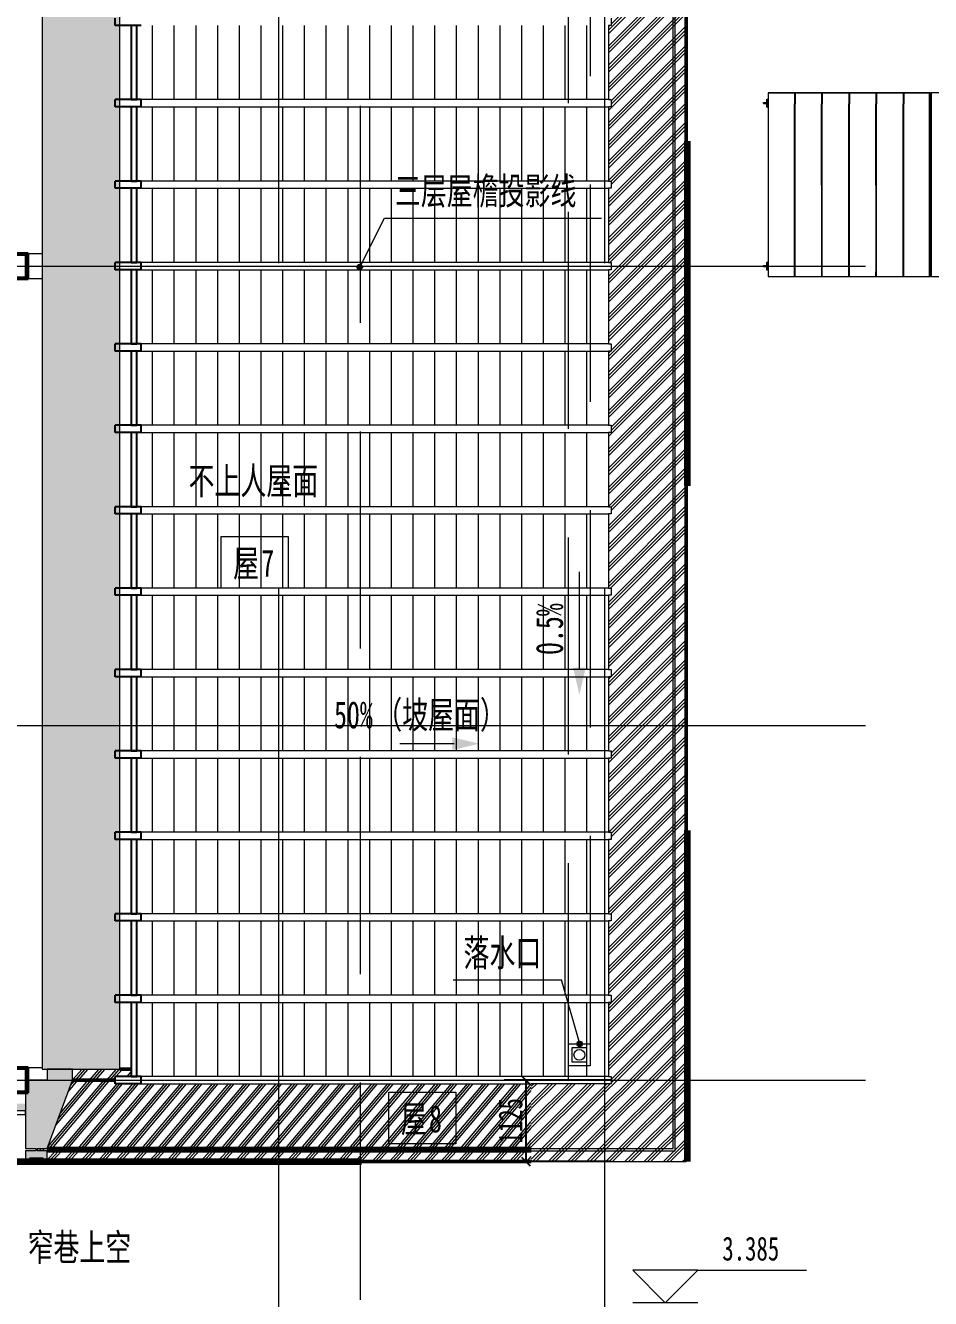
# Model space of a CAD drawing. Header units: millimetres. Extents: x 124696 to 347024, y 412631 to 564609.
# Drawn here: x 195671 to 208172, y 520834 to 538427 of the extents above; entities that cross this region are included whole.
import ezdxf

# ---------------------------------------------------------------- set-up
doc = ezdxf.new("R2010")
doc.units = ezdxf.units.MM
doc.header["$LTSCALE"] = 1500
doc.header["$MEASUREMENT"] = 0
for name, pattern in [('二层平面图$0$Aligning Line', [6.35, 3.175, -3.175]), ('二层平面图$0$IMPORT-216002', [3, 2, -1]), ('二层平面图$0$轴网线_12_3_3_3 mm', [21, 12, -3, 3, -3]), ('二层平面图$0$隐藏线', [7.14375, 4.7625, -2.38125])]:
    doc.linetypes.add(name, pattern=pattern)
doc.layers.add('0-建筑底图', color=7, linetype='Continuous')
for name, color, linetype, lineweight in [('二层平面图$0$0-1', 7, 'Continuous', 5), ('二层平面图$0$A-ANNO-IDEN-LEVL', 3, 'Continuous', 15), ('二层平面图$0$A-COLU', 7, 'Continuous', 9), ('二层平面图$0$A-LINE', 7, 'Continuous', 9), ('二层平面图$0$A-LINE-1', 7, '二层平面图$0$IMPORT-216002', 9), ('二层平面图$0$A-LINE-4', 7, '二层平面图$0$Aligning Line', 100), ('二层平面图$0$A-LINE-5', 7, '二层平面图$0$隐藏线', 9), ('二层平面图$0$A-NORM-MODEL-1', 9, 'Continuous', 9), ('二层平面图$0$A-NORM-MODEL-2', 90, 'Continuous', 25), ('二层平面图$0$A-ROOF', 241, 'Continuous', 9), ('二层平面图$0$A-ROOF-2', 254, 'Continuous', 5), ('二层平面图$0$A-ROOF-3', 50, 'Continuous', 50), ('二层平面图$0$A-ROOF-GRID-1', 9, 'Continuous', 9), ('二层平面图$0$A-WALL-CURT-PANEL-2', 7, 'Continuous', 9), ('二层平面图$0$A-WALL-CURT-PANEL-3', 140, 'Continuous', 9), ('二层平面图$0$A-WALL-CURT-PANEL-4', 140, 'Continuous', 9), ('二层平面图$0$ANNO-DIMS', 3, 'Continuous', 15), ('二层平面图$0$ANNO-DOTE-1', 10, '二层平面图$0$轴网线_12_3_3_3 mm', 15), ('二层平面图$0$ANNO-TEXT', 7, 'Continuous', 15), ('二层平面图$0$ANNO-TEXT-1', 1, 'Continuous', 15), ('二层平面图$0$ANNO-TEXT-2', 210, 'Continuous', 15), ('二层平面图$0$DETAIL-1', 8, 'Continuous', 9), ('二层平面图$0$S-BEAM', 4, 'Continuous', 9), ('二层平面图$0$S-BEAM-1', 7, 'Continuous', 9), ('二层平面图$0$S-BEAM-2', 130, 'Continuous', 35), ('二层平面图$0$WALL-HATCH', 252, 'Continuous', 9)]:
    doc.layers.add(name, color=color, linetype=linetype, lineweight=lineweight)
doc.styles.add('二层平面图$0$黑体', font='simhei.ttf', dxfattribs={"width": 0.7, "height": 375})
doc.styles.add('二层平面图$0$黑体_5', font='simhei.ttf', dxfattribs={"width": 0.7, "height": 330})
doc.styles.add('二层平面图$0$黑体_B', font='', dxfattribs={"width": 0.7, "height": 375})
doc.styles.get('二层平面图$0$黑体_B').set_extended_font_data('SimHei', bold=True)
doc.dimstyles.new('二层平面图$0$直线_2_2mm_黑体_引线_文字在上_3', dxfattribs={"dimscale": 304.8, "dimtxt": 412.811453, "dimasz": 0.393701, "dimexe": 0.984252, "dimexo": 0.0625, "dimgap": 0.147638, "dimtad": 1, "dimdec": 0, "dimzin": 0, "dimdsep": 46, "dimtxsty": '二层平面图$0$黑体_5', "dimblk1": '二层平面图$0$_Oblique', "dimblk2": '二层平面图$0$_Oblique', "dimsah": 1, "dimcen": 0.09, "dimazin": 0, "dimtfac": 1, "dimtdec": 4, "dimtix": 1, "dimtmove": 0, "dimatfit": 3, "dimfxl": 3.937008, "dimfxlon": 1, "dimtvp": 1, "dimtolj": 1, "dimtzin": 0, "dimarcsym": 2})

# ---------------------------------------------------------------- blocks, each defined once
blk = doc.blocks.new('二层平面图$0$屋顶檐口1 - 屋顶檐口1-2761451-104-2F')
at = {"layer": '二层平面图$0$A-ROOF'}
blk.add_hatch(color=256, dxfattribs=at).paths.add_polyline_path([(50560, 66375), (50560, 66425), (50740, 66425), (50740, 66375), (50800, 66375), (50800, 66525), (50660, 66525), (50660, 66555), (50800, 66555), (51150, 67500), (51150, 67650), (50800, 67650), (50800, 67500), (50500, 67500), (50500, 66555), (50640, 66555), (50640, 66525), (50500, 66525), (50500, 66375)])
at = {"layer": '二层平面图$0$A-ROOF-GRID-1'}
h = blk.add_hatch(dxfattribs=at)
h.set_pattern_fill('FP_10', color=256, style=0, pattern_type=2)
h.set_pattern_definition([(48.188, (10745.83, 0), (-118.59096, 132.5834), []), (48.188, (10787.76, 0), (0.00094, 265.16533), []), (48.188, (10703.9, 0), (0.00094, 265.16533), [])])
h.paths.add_polyline_path([(51381, 67500), (51738, 67500), (51738, 67550), (51960, 67550), (51960, 67650), (51150, 67650), (51150, 67500)])
h = blk.add_hatch(dxfattribs=at)
h.set_pattern_fill('FP_11', color=256, style=0, pattern_type=2)
h.set_pattern_definition([(49.843, (5593.1, -2072.03), (-118.98653, 119.71597), []), (49.843, (5635.17, -2068.27), (-0.00022, 260.73178), []), (49.843, (5551.04, -2075.8), (-0.00022, 260.73178), [])])
h.paths.add_polyline_path([(57485, 66555), (57485, 67450), (51738, 67450), (51738, 67500), (51150, 67500), (50800, 66555), (55523, 66555)])
h = blk.add_hatch(dxfattribs=at)
h.set_pattern_fill('FP_12', color=256, style=0, pattern_type=2)
h.set_pattern_definition([(48.188, (10647.84, 0), (-118.59096, 132.5834), []), (48.188, (10689.77, 0), (0.00094, 265.16533), []), (48.188, (10605.91, 0), (0.00094, 265.16533), [])])
h.paths.add_polyline_path([(57485, 66525), (57485, 66555), (50660, 66555), (50660, 66525), (55523, 66525)])
h = blk.add_hatch(dxfattribs=at)
h.set_pattern_fill('FP_13', color=256, style=0, pattern_type=2)
h.set_pattern_definition([(48.188, (10675.84, 0), (-118.59096, 132.5834), []), (48.188, (10717.77, 0), (0.00094, 265.16533), []), (48.188, (10633.91, 0), (0.00094, 265.16533), [])])
h.paths.add_polyline_path([(55523, 66375), (57485, 66375), (57485, 66525), (50800, 66525), (50800, 66375), (52762, 66375)])
h = blk.add_hatch(dxfattribs=at)
h.set_pattern_fill('FP_14', color=256, style=0, pattern_type=2)
h.set_pattern_definition([(48.188, (10627.84, 0), (-118.59096, 132.5834), []), (48.188, (10669.77, 0), (0.00094, 265.16533), []), (48.188, (10585.92, 0), (0.00094, 265.16533), [])])
h.paths.add_polyline_path([(50640, 66375), (50740, 66375), (50740, 66425), (50560, 66425), (50560, 66375)])
at = {"layer": '二层平面图$0$A-ROOF-2'}
for p, q in [((51150, 67650), (50800, 67650)), ((50800, 67650), (50800, 67500)), ((51150, 67500), (51150, 67650)), ((50800, 67500), (50500, 67500)), ((50500, 67500), (50500, 66555)), ((50800, 66555), (51150, 67500)), ((50500, 66555), (50640, 66555)), ((50640, 66525), (50500, 66525)), ((50500, 66525), (50500, 66375)), ((50640, 66555), (50640, 66525)), ((50660, 66525), (50660, 66555)), ((50660, 66555), (50800, 66555)), ((50800, 66525), (50660, 66525)), ((50800, 66375), (50800, 66525)), ((50500, 66375), (50560, 66375)), ((50560, 66375), (50560, 66425)), ((50560, 66425), (50740, 66425)), ((50740, 66425), (50740, 66375)), ((50740, 66375), (50800, 66375))]:
    blk.add_line(p, q, dxfattribs=at)
at = {"layer": '二层平面图$0$A-ROOF-3'}
for p, q in [((51150, 67500), (51738, 67500)), ((50800, 66555), (57485, 66555)), ((50800, 66525), (57485, 66525)), ((50560, 66375), (50740, 66375)), ((50800, 66375), (57485, 66375))]:
    blk.add_line(p, q, dxfattribs=at)
blk = doc.blocks.new('二层平面图$0$SHS-Roof-center_rvt-1-104-2F')
at = {"layer": '二层平面图$0$A-ROOF'}
blk.add_hatch(color=256, dxfattribs=at).paths.add_polyline_path([(51381, 67650), (51803, 67650), (51803, 88725), (50729, 88725), (50729, 67650)])
at = {"layer": '二层平面图$0$A-NORM-MODEL-1'}
for p, q in [((52250, 82075), (52250, 81050)), ((52550, 82075), (52550, 81050)), ((52850, 82075), (52850, 81050)), ((53150, 82075), (53150, 81050)), ((53450, 82075), (53450, 81050)), ((53750, 82075), (53750, 81050)), ((54050, 82075), (54050, 81050)), ((54350, 82075), (54350, 81050)), ((54650, 82075), (54650, 81050)), ((54950, 82075), (54950, 81050)), ((55250, 82075), (55250, 81050)), ((55550, 82075), (55550, 81050)), ((55850, 82075), (55850, 81050)), ((56150, 82075), (56150, 81050)), ((56450, 82075), (56450, 81050)), ((56750, 82075), (56750, 81050)), ((57050, 82075), (57050, 81050)), ((57350, 82075), (57350, 81050)), ((57650, 82075), (57650, 81050)), ((57950, 82075), (57950, 81050)), ((58250, 82075), (58250, 81050)), ((58550, 81050), (52098, 81050)), ((52098, 80950), (58550, 80950)), ((52250, 80950), (52250, 79925)), ((52550, 80950), (52550, 79925)), ((52850, 80950), (52850, 79925)), ((53150, 80950), (53150, 79925)), ((53450, 80950), (53450, 79925)), ((53750, 80950), (53750, 79925)), ((54050, 80950), (54050, 79925)), ((54350, 80950), (54350, 79925)), ((54650, 80950), (54650, 79925)), ((54950, 80950), (54950, 79925)), ((55250, 80950), (55250, 79925)), ((55550, 80950), (55550, 79925)), ((55850, 80950), (55850, 79925)), ((56150, 80950), (56150, 79925)), ((56450, 80950), (56450, 79925)), ((56750, 80950), (56750, 79925)), ((57050, 80950), (57050, 79925)), ((57350, 80950), (57350, 79925)), ((57650, 80950), (57650, 79925)), ((57950, 80950), (57950, 79925)), ((58250, 80950), (58250, 79925)), ((58550, 79925), (52098, 79925)), ((52098, 79825), (58550, 79825)), ((52250, 79825), (52250, 78800)), ((52550, 79825), (52550, 78800)), ((52850, 79825), (52850, 78800)), ((53150, 79825), (53150, 78800)), ((53450, 79825), (53450, 78800)), ((53750, 79825), (53750, 78800)), ((54050, 79825), (54050, 78800)), ((54350, 79825), (54350, 78800)), ((54650, 79825), (54650, 78800)), ((54950, 79825), (54950, 78800)), ((55250, 79825), (55250, 78800)), ((55550, 79825), (55550, 78800)), ((55850, 79825), (55850, 78800)), ((56150, 79825), (56150, 78800)), ((56450, 79825), (56450, 78800)), ((56750, 79825), (56750, 78800)), ((57050, 79825), (57050, 78800)), ((57350, 79825), (57350, 78800)), ((57650, 79825), (57650, 78800)), ((57950, 79825), (57950, 78800)), ((58250, 79825), (58250, 78800)), ((58550, 78800), (52098, 78800)), ((52098, 78700), (58550, 78700)), ((52250, 78700), (52250, 77675)), ((52550, 78700), (52550, 77675)), ((52850, 78700), (52850, 77675)), ((53150, 78700), (53150, 77675)), ((53450, 78700), (53450, 77675)), ((53750, 78700), (53750, 77675)), ((54050, 78700), (54050, 77675)), ((54350, 78700), (54350, 77675)), ((54650, 78700), (54650, 77675)), ((54950, 78700), (54950, 77675)), ((55250, 78700), (55250, 77675)), ((55550, 78700), (55550, 77675)), ((55850, 78700), (55850, 77675)), ((56150, 78700), (56150, 77675)), ((56450, 78700), (56450, 77675)), ((56750, 78700), (56750, 77675)), ((57050, 78700), (57050, 77675)), ((57350, 78700), (57350, 77675)), ((57650, 78700), (57650, 77675)), ((57950, 78700), (57950, 77675)), ((58250, 78700), (58250, 77675)), ((58550, 77675), (52098, 77675)), ((52098, 77575), (58550, 77575)), ((52250, 77575), (52250, 76550)), ((52550, 77575), (52550, 76550)), ((52850, 77575), (52850, 76550)), ((53150, 77575), (53150, 76550)), ((53450, 77575), (53450, 76550)), ((53750, 77575), (53750, 76550)), ((54050, 77575), (54050, 76550)), ((54350, 77575), (54350, 76550)), ((54650, 77575), (54650, 76550)), ((54950, 77575), (54950, 76550)), ((55250, 77575), (55250, 76550)), ((55550, 77575), (55550, 76550)), ((55850, 77575), (55850, 76550)), ((56150, 77575), (56150, 76550)), ((56450, 77575), (56450, 76550)), ((56750, 77575), (56750, 76550)), ((57050, 77575), (57050, 76550)), ((57350, 77575), (57350, 76550)), ((57650, 77575), (57650, 76550)), ((57950, 77575), (57950, 76550)), ((58250, 77575), (58250, 76550)), ((58550, 76550), (52098, 76550)), ((52098, 76450), (58550, 76450)), ((52250, 76450), (52250, 75425)), ((52550, 76450), (52550, 75425)), ((52850, 76450), (52850, 75425)), ((53150, 76450), (53150, 75425)), ((53450, 76450), (53450, 75425)), ((53750, 76450), (53750, 75425)), ((54050, 76450), (54050, 75425)), ((54350, 76450), (54350, 75425)), ((54650, 76450), (54650, 75425)), ((54950, 76450), (54950, 75425)), ((55250, 76450), (55250, 75425)), ((55550, 76450), (55550, 75425)), ((55850, 76450), (55850, 75425)), ((56150, 76450), (56150, 75425)), ((56450, 76450), (56450, 75425)), ((56750, 76450), (56750, 75425)), ((57050, 76450), (57050, 75425)), ((57350, 76450), (57350, 75425)), ((57650, 76450), (57650, 75425)), ((57950, 76450), (57950, 75425)), ((58250, 76450), (58250, 75425)), ((58550, 75425), (52098, 75425)), ((52098, 75325), (58550, 75325)), ((52250, 75325), (52250, 74300)), ((52550, 75325), (52550, 74300)), ((52850, 75325), (52850, 74300)), ((53150, 75325), (53150, 74300)), ((53450, 75325), (53450, 74300)), ((53750, 75325), (53750, 74300)), ((54050, 75325), (54050, 74300)), ((54350, 75325), (54350, 74300)), ((54650, 75325), (54650, 74300)), ((54950, 75325), (54950, 74300)), ((55250, 75325), (55250, 74300)), ((55550, 75325), (55550, 74300)), ((55850, 75325), (55850, 74300)), ((56150, 75325), (56150, 74300)), ((56450, 75325), (56450, 74300)), ((56750, 75325), (56750, 74300)), ((57050, 75325), (57050, 74300)), ((57350, 75325), (57350, 74300)), ((57650, 75325), (57650, 74300)), ((57950, 75325), (57950, 74300)), ((58250, 75325), (58250, 74300)), ((58550, 74300), (52098, 74300)), ((52098, 74200), (58550, 74200)), ((52250, 74200), (52250, 73175)), ((52550, 74200), (52550, 73175)), ((52850, 74200), (52850, 73175)), ((53150, 74200), (53150, 73175)), ((53450, 74200), (53450, 73175)), ((53750, 74200), (53750, 73175)), ((54050, 74200), (54050, 73175)), ((54350, 74200), (54350, 73175)), ((54650, 74200), (54650, 73175)), ((54950, 74200), (54950, 73175)), ((55250, 74200), (55250, 73175)), ((55550, 74200), (55550, 73175)), ((55850, 74200), (55850, 73175)), ((56150, 74200), (56150, 73175)), ((56450, 74200), (56450, 73175)), ((56750, 74200), (56750, 73175)), ((57050, 74200), (57050, 73175)), ((57350, 74200), (57350, 73175)), ((57650, 74200), (57650, 73175)), ((57950, 74200), (57950, 73175)), ((58250, 74200), (58250, 73175)), ((58550, 73175), (52098, 73175)), ((52098, 73075), (58550, 73075)), ((52250, 73075), (52250, 72050)), ((52550, 73075), (52550, 72050)), ((52850, 73075), (52850, 72050)), ((53150, 73075), (53150, 72050)), ((53450, 73075), (53450, 72050)), ((53750, 73075), (53750, 72050)), ((54050, 73075), (54050, 72050)), ((54350, 73075), (54350, 72050)), ((54650, 73075), (54650, 72050)), ((54950, 73075), (54950, 72050)), ((55250, 73075), (55250, 72050)), ((55550, 73075), (55550, 72050)), ((55850, 73075), (55850, 72050)), ((56150, 73075), (56150, 72050)), ((56450, 73075), (56450, 72050)), ((56750, 73075), (56750, 72050)), ((57050, 73075), (57050, 72050)), ((57350, 73075), (57350, 72050)), ((57650, 73075), (57650, 72050)), ((57950, 73075), (57950, 72050)), ((58250, 73075), (58250, 72050)), ((58550, 72050), (52098, 72050)), ((52098, 71950), (58550, 71950)), ((52250, 71950), (52250, 70925)), ((52550, 71950), (52550, 70925)), ((52850, 71950), (52850, 70925)), ((53150, 71950), (53150, 70925)), ((53450, 71950), (53450, 70925)), ((53750, 71950), (53750, 70925)), ((54050, 71950), (54050, 70925)), ((54350, 71950), (54350, 70925)), ((54650, 71950), (54650, 70925)), ((54950, 71950), (54950, 70925)), ((55250, 71950), (55250, 70925)), ((55550, 71950), (55550, 70925)), ((55850, 71950), (55850, 70925)), ((56150, 71950), (56150, 70925)), ((56450, 71950), (56450, 70925)), ((56750, 71950), (56750, 70925)), ((57050, 71950), (57050, 70925)), ((57350, 71950), (57350, 70925)), ((57650, 71950), (57650, 70925)), ((57950, 71950), (57950, 70925)), ((58250, 71950), (58250, 70925)), ((58550, 70925), (52098, 70925)), ((52098, 70825), (58550, 70825)), ((52250, 70825), (52250, 69800)), ((52550, 70825), (52550, 69800)), ((52850, 70825), (52850, 69800)), ((53150, 70825), (53150, 69800)), ((53450, 70825), (53450, 69800)), ((53750, 70825), (53750, 69800)), ((54050, 70825), (54050, 69800)), ((54350, 70825), (54350, 69800)), ((54650, 70825), (54650, 69800)), ((54950, 70825), (54950, 69800)), ((55250, 70825), (55250, 69800)), ((55550, 70825), (55550, 69800)), ((55850, 70825), (55850, 69800)), ((56150, 70825), (56150, 69800)), ((56450, 70825), (56450, 69800)), ((56750, 70825), (56750, 69800)), ((57050, 70825), (57050, 69800)), ((57350, 70825), (57350, 69800)), ((57650, 70825), (57650, 69800)), ((57950, 70825), (57950, 69800)), ((58250, 70825), (58250, 69800)), ((58550, 69800), (52098, 69800)), ((52098, 69700), (58550, 69700)), ((52250, 69700), (52250, 68675)), ((52550, 69700), (52550, 68675)), ((52850, 69700), (52850, 68675)), ((53150, 69700), (53150, 68675)), ((53450, 69700), (53450, 68675)), ((53750, 69700), (53750, 68675)), ((54050, 69700), (54050, 68675)), ((54350, 69700), (54350, 68675)), ((54650, 69700), (54650, 68675)), ((54950, 69700), (54950, 68675)), ((55250, 69700), (55250, 68675)), ((55550, 69700), (55550, 68675)), ((55850, 69700), (55850, 68675)), ((56150, 69700), (56150, 68675)), ((56450, 69700), (56450, 68675)), ((56750, 69700), (56750, 68675)), ((57050, 69700), (57050, 68675)), ((57350, 69700), (57350, 68675)), ((57650, 69700), (57650, 68675)), ((57950, 69700), (57950, 68675)), ((58250, 69700), (58250, 68675)), ((58550, 68675), (52098, 68675)), ((52098, 68575), (58550, 68575)), ((52250, 68575), (52250, 67550)), ((52550, 68575), (52550, 67550)), ((52850, 68575), (52850, 67550)), ((53150, 68575), (53150, 67550)), ((53450, 68575), (53450, 67550)), ((53750, 68575), (53750, 67550)), ((54050, 68575), (54050, 67550)), ((54350, 68575), (54350, 67550)), ((54650, 68575), (54650, 67550)), ((54950, 68575), (54950, 67550)), ((55250, 68575), (55250, 67550)), ((55550, 68575), (55550, 67550)), ((55850, 68575), (55850, 67550)), ((56150, 68575), (56150, 67550)), ((56450, 68575), (56450, 67550)), ((56750, 68575), (56750, 67550)), ((57050, 68575), (57050, 67550)), ((57350, 68575), (57350, 67550)), ((57650, 68575), (57650, 67550)), ((57950, 68575), (57950, 67550)), ((58250, 68575), (58250, 67550)), ((58550, 67550), (52098, 67550)), ((52098, 67450), (57485, 67450))]:
    blk.add_line(p, q, dxfattribs=at)
at = {"layer": '二层平面图$0$A-NORM-MODEL-2'}
for p, q in [((51738, 82075), (51738, 82175)), ((52098, 82075), (51738, 82075)), ((51960, 82075), (51960, 81050)), ((52035, 82075), (51960, 82075)), ((52035, 81050), (52035, 82075)), ((52098, 81050), (51738, 81050)), ((51738, 80950), (51738, 81050)), ((52098, 80950), (51738, 80950)), ((51960, 81050), (52035, 81050)), ((51960, 80950), (51960, 79925)), ((52035, 80950), (51960, 80950)), ((52035, 79925), (52035, 80950)), ((52098, 80950), (52098, 81050)), ((52098, 79925), (51738, 79925)), ((51738, 79825), (51738, 79925)), ((51960, 79925), (52035, 79925)), ((52098, 79825), (52098, 79925)), ((52098, 79825), (51738, 79825)), ((51960, 79825), (51960, 78800)), ((52035, 79825), (51960, 79825)), ((52035, 78800), (52035, 79825)), ((52098, 78800), (51738, 78800)), ((51738, 78700), (51738, 78800)), ((52098, 78700), (51738, 78700)), ((51960, 78800), (52035, 78800)), ((51960, 78700), (51960, 77675)), ((52035, 78700), (51960, 78700)), ((52035, 77675), (52035, 78700)), ((52098, 78700), (52098, 78800)), ((52098, 77675), (51738, 77675)), ((51738, 77575), (51738, 77675)), ((51960, 77675), (52035, 77675)), ((52098, 77575), (52098, 77675)), ((52098, 77575), (51738, 77575)), ((51960, 77575), (51960, 76550)), ((52035, 77575), (51960, 77575)), ((52035, 76550), (52035, 77575)), ((52098, 76550), (51738, 76550)), ((51738, 76450), (51738, 76550)), ((51960, 76550), (52035, 76550)), ((52098, 76450), (52098, 76550)), ((52098, 76450), (51738, 76450)), ((51960, 76450), (51960, 75425)), ((52035, 76450), (51960, 76450)), ((52035, 75425), (52035, 76450)), ((52098, 75425), (51738, 75425)), ((51738, 75325), (51738, 75425)), ((52098, 75325), (51738, 75325)), ((51960, 75425), (52035, 75425)), ((51960, 75325), (51960, 74300)), ((52035, 75325), (51960, 75325)), ((52035, 74300), (52035, 75325)), ((52098, 75325), (52098, 75425)), ((52098, 74300), (51738, 74300)), ((51738, 74200), (51738, 74300)), ((51960, 74300), (52035, 74300)), ((52098, 74200), (52098, 74300)), ((52098, 74200), (51738, 74200)), ((51960, 74200), (51960, 73175)), ((52035, 74200), (51960, 74200)), ((52035, 73175), (52035, 74200)), ((52098, 73175), (51738, 73175)), ((51738, 73075), (51738, 73175)), ((52098, 73075), (51738, 73075)), ((51960, 73175), (52035, 73175)), ((51960, 73075), (51960, 72050)), ((52035, 73075), (51960, 73075)), ((52035, 72050), (52035, 73075)), ((52098, 73075), (52098, 73175)), ((52098, 72050), (51738, 72050)), ((51738, 71950), (51738, 72050)), ((51960, 72050), (52035, 72050)), ((52098, 71950), (52098, 72050)), ((52098, 71950), (51738, 71950)), ((51960, 71950), (51960, 70925)), ((52035, 71950), (51960, 71950)), ((52035, 70925), (52035, 71950)), ((52098, 70925), (51738, 70925)), ((51738, 70825), (51738, 70925)), ((51960, 70925), (52035, 70925)), ((52098, 70825), (52098, 70925)), ((52098, 70825), (51738, 70825)), ((51960, 70825), (51960, 69800)), ((52035, 70825), (51960, 70825)), ((52035, 69800), (52035, 70825)), ((52098, 69800), (51738, 69800)), ((51738, 69700), (51738, 69800)), ((52098, 69700), (51738, 69700)), ((51960, 69800), (52035, 69800)), ((51960, 69700), (51960, 68675)), ((52035, 69700), (51960, 69700)), ((52035, 68675), (52035, 69700)), ((52098, 69700), (52098, 69800)), ((52098, 68675), (51738, 68675)), ((51738, 68575), (51738, 68675)), ((51960, 68675), (52035, 68675)), ((52098, 68575), (52098, 68675)), ((52098, 68575), (51738, 68575)), ((51960, 68575), (51960, 67550)), ((52035, 68575), (51960, 68575)), ((52035, 67550), (52035, 68575)), ((52098, 67550), (51738, 67550)), ((51738, 67450), (51738, 67550)), ((52098, 67450), (51738, 67450)), ((51960, 67550), (52035, 67550)), ((52098, 67450), (52098, 67550))]:
    blk.add_line(p, q, dxfattribs=at)
at = {"layer": '二层平面图$0$A-ROOF-2'}
for p, q in [((50729, 88725), (50729, 67650)), ((51803, 67650), (51803, 88725)), ((50729, 67650), (51803, 67650))]:
    blk.add_line(p, q, dxfattribs=at)
at = {"layer": '二层平面图$0$A-ROOF-3'}
for p, q in [((59625, 67500), (59625, 88875)), ((59625, 88875), (59625, 67500)), ((51960, 67650), (51803, 67650)), ((59625, 67500), (59625, 67219)), ((59625, 67500), (59625, 67219)), ((59625, 67219), (59625, 66938)), ((59625, 67219), (59625, 66938)), ((59625, 66938), (59625, 66656)), ((59625, 66656), (59625, 66938)), ((59625, 66375), (59625, 66656)), ((59625, 66375), (59625, 66656)), ((59625, 66375), (59623, 66378)), ((59625, 66375), (59623, 66378))]:
    blk.add_line(p, q, dxfattribs=at)
at = {"layer": '二层平面图$0$A-ROOF'}
blk.add_blockref('二层平面图$0$屋顶檐口1 - 屋顶檐口1-2761451-104-2F', (0, 0), dxfattribs=at)
blk = doc.blocks.new('二层平面图$0$S-梁-钢-箱形1 - _-300x350x14x14-V54-104-2F')
at = {"layer": '二层平面图$0$S-BEAM-1'}
h = blk.add_hatch(color=256, dxfattribs=at)
h.paths.add_polyline_path([(49865, 67325), (50535, 67325), (50535, 67675), (49865, 67675), (49865, 67489)])
h.paths.add_polyline_path([(50504, 67339), (49896, 67339), (49896, 67661), (50504, 67661)])
blk.add_line((50535, 67675), (50729, 67675), dxfattribs=at)
at = {"layer": '二层平面图$0$S-BEAM-2'}
for p, q in [((50535, 67675), (49865, 67675)), ((49865, 67675), (49865, 67325)), ((49896, 67339), (49896, 67661)), ((49896, 67661), (50504, 67661)), ((50504, 67661), (50504, 67339)), ((50535, 67325), (50535, 67675)), ((49865, 67325), (50535, 67325)), ((50504, 67339), (49896, 67339))]:
    blk.add_line(p, q, dxfattribs=at)
blk = doc.blocks.new('二层平面图$0$S-梁-钢-箱形1 - _-300x350x14x14-V63-104-2F')
at = {"layer": '二层平面图$0$S-BEAM-1'}
h = blk.add_hatch(color=256, dxfattribs=at)
h.paths.add_polyline_path([(49865, 78575), (50535, 78575), (50535, 78925), (49865, 78925)])
h.paths.add_polyline_path([(50504, 78589), (49896, 78589), (49896, 78911), (50504, 78911)])
for p, q in [((50535, 78925), (50729, 78925)), ((50729, 78575), (50535, 78575))]:
    blk.add_line(p, q, dxfattribs=at)
at = {"layer": '二层平面图$0$S-BEAM-2'}
for p, q in [((50535, 78925), (49865, 78925)), ((49865, 78925), (49865, 78575)), ((49896, 78589), (49896, 78911)), ((49896, 78911), (50504, 78911)), ((50504, 78911), (50504, 78589)), ((50535, 78575), (50535, 78925)), ((49865, 78575), (50535, 78575)), ((50504, 78589), (49896, 78589))]:
    blk.add_line(p, q, dxfattribs=at)
blk = doc.blocks.new('二层平面图$0$SHS-Structure-Center_rvt-1-104-2F')
at = {"layer": '二层平面图$0$S-BEAM'}
for name in ['二层平面图$0$S-梁-钢-箱形1 - _-300x350x14x14-V63-104-2F', '二层平面图$0$S-梁-钢-箱形1 - _-300x350x14x14-V54-104-2F']:
    blk.add_blockref(name, (0, 0), dxfattribs=at)
blk = doc.blocks.new('二层平面图$0$系统嵌板 - 白色艾特板-11633971-104-2F')
at = {"layer": '二层平面图$0$A-WALL-CURT-PANEL-3'}
for p, q in [((437, 50), (-558, 50)), ((-558, 50), (-558, 0)), ((-558, 0), (437, 0)), ((437, 0), (437, 50))]:
    blk.add_line(p, q, dxfattribs=at)
blk = doc.blocks.new('二层平面图$0$廊子单元01 - 廊子单元01-12764968-104-2F')
at = {"layer": '二层平面图$0$A-WALL-CURT-PANEL-2'}
for p, q in [((-146, 2245), (-146, 2237)), ((2396, 2245), (-146, 2245)), ((-146, 2237), (2396, 2237)), ((-146, 2237), (-146, 13)), ((2396, 2237), (2396, 2245)), ((2396, 13), (2396, 2237)), ((-146, 13), (2396, 13)), ((-146, 13), (-146, 5)), ((-146, 5), (2396, 5)), ((2396, 5), (2396, 13)), ((-146, -5), (-146, -13)), ((2396, -5), (-146, -5)), ((-146, -13), (2396, -13)), ((-146, -13), (-146, -2237)), ((2396, -13), (2396, -5)), ((2396, -2237), (2396, -13)), ((-146, -2237), (2396, -2237)), ((-146, -2237), (-146, -2245)), ((-146, -2245), (2396, -2245)), ((2396, -2245), (2396, -2237))]:
    blk.add_line(p, q, dxfattribs=at)
blk = doc.blocks.new('二层平面图$0$顶板轮廓组 - 顶板轮廓组-7793063-104-2F')
at = {"layer": '二层平面图$0$A-WALL-CURT-PANEL-2'}
for p, q in [((-7863, -1483), (-7855, -1483)), ((-7855, -1483), (-5631, -1483)), ((-5631, -1483), (-5623, -1483))]:
    blk.add_line(p, q, dxfattribs=at)
blk = doc.blocks.new('二层平面图$0$钢板肋 - 钢板肋-7793064-104-2F')
at = {"layer": '二层平面图$0$A-WALL-CURT-PANEL-2'}
for p, q in [((392, -814), (396, -807)), ((392, -814), (511, -879)), ((515, -872), (396, -807)), ((511, -879), (515, -872)), ((511, -879), (2483, -1963)), ((2487, -1956), (515, -872)), ((2487, -1956), (2483, -1963)), ((2483, -1963), (2619, -2037)), ((2623, -2030), (2487, -1956)), ((2619, -2037), (2623, -2030))]:
    blk.add_line(p, q, dxfattribs=at)
blk = doc.blocks.new('二层平面图$0$钢板肋 - 钢板肋-7793144-104-2F')
at = {"layer": '二层平面图$0$A-WALL-CURT-PANEL-2'}
for p, q in [((545, -856), (549, -849)), ((545, -856), (666, -919)), ((669, -912), (549, -849)), ((666, -919), (669, -912)), ((666, -919), (2664, -1954)), ((2667, -1946), (669, -912)), ((2667, -1946), (2664, -1954)), ((2664, -1954), (2801, -2025)), ((2805, -2018), (2667, -1946)), ((2801, -2025), (2805, -2018))]:
    blk.add_line(p, q, dxfattribs=at)
blk = doc.blocks.new('二层平面图$0$钢板肋 - 钢板肋-7805324-104-2F')
at = {"layer": '二层平面图$0$A-WALL-CURT-PANEL-2'}
for p, q in [((392, -814), (396, -807)), ((392, -814), (511, -879)), ((515, -872), (396, -807)), ((511, -879), (515, -872)), ((511, -879), (2483, -1963)), ((2487, -1956), (515, -872)), ((2487, -1956), (2483, -1963)), ((2483, -1963), (2619, -2037)), ((2623, -2030), (2487, -1956)), ((2619, -2037), (2623, -2030))]:
    blk.add_line(p, q, dxfattribs=at)
blk = doc.blocks.new('二层平面图$0$钢板肋轮廓族 - 钢板肋轮廓族-7793068-104-2F')
at = {"layer": '二层平面图$0$A-WALL-CURT-PANEL-2'}
for p, q in [((-1735, -5338), (-1704, -5490)), ((-1249, -7693), (-1704, -5490)), ((-1222, -7826), (-1249, -7693))]:
    blk.add_line(p, q, dxfattribs=at)
blk = doc.blocks.new('二层平面图$0$钢板肋轮廓族 - 钢板肋轮廓族-7793148-104-2F')
at = {"layer": '二层平面图$0$A-WALL-CURT-PANEL-2'}
for p, q in [((1735, -5338), (1704, -5490)), ((1249, -7693), (1704, -5490)), ((1222, -7826), (1249, -7693))]:
    blk.add_line(p, q, dxfattribs=at)
blk = doc.blocks.new('二层平面图$0$钢板肋轮廓族 - 钢板肋轮廓族-7805328-104-2F')
at = {"layer": '二层平面图$0$A-WALL-CURT-PANEL-2'}
for p, q in [((-1735, -5338), (-1704, -5490)), ((-1249, -7693), (-1704, -5490)), ((-1222, -7826), (-1249, -7693))]:
    blk.add_line(p, q, dxfattribs=at)
blk = doc.blocks.new('二层平面图$0$梁 - 梁-12800551-104-2F')
at = {"layer": '二层平面图$0$A-LINE'}
for p, q in [((-1, 2658), (-1, 2663)), ((49, 2663), (-1, 2663)), ((49, 2658), (49, 2663)), ((59, 2658), (59, 2663)), ((109, 2663), (59, 2663)), ((109, 2658), (109, 2663)), ((-14, 408), (-14, 418)), ((36, 408), (36, 418)), ((46, 408), (46, 418)), ((96, 408), (96, 418)), ((-27, -1837), (-27, -1832)), ((-27, -1837), (23, -1837)), ((23, -1837), (23, -1832)), ((33, -1837), (33, -1832)), ((33, -1837), (83, -1837)), ((83, -1837), (83, -1832))]:
    blk.add_line(p, q, dxfattribs=at)
blk = doc.blocks.new('二层平面图$0$梁 - 梁-12800552-104-2F')
at = {"layer": '二层平面图$0$A-COLU'}
for p, q in [((49, 2663), (-1, 2663)), ((109, 2663), (59, 2663))]:
    blk.add_line(p, q, dxfattribs=at)
at = {"layer": '二层平面图$0$A-LINE'}
for p, q in [((-1, 2658), (-1, 2663)), ((49, 2658), (49, 2663)), ((59, 2658), (59, 2663)), ((109, 2658), (109, 2663)), ((-14, 408), (-14, 418)), ((36, 408), (36, 418)), ((46, 408), (46, 418)), ((96, 408), (96, 418)), ((-27, -1837), (-27, -1832)), ((-27, -1837), (23, -1837)), ((23, -1837), (23, -1832)), ((33, -1837), (33, -1832)), ((33, -1837), (83, -1837)), ((83, -1837), (83, -1832))]:
    blk.add_line(p, q, dxfattribs=at)
blk = doc.blocks.new('二层平面图$0$廊子立柱角钢 - 廊子立柱角钢-V663-104-2F')
at = {"layer": '二层平面图$0$A-LINE'}
for p, q in [((60695, 78745), (60745, 78745)), ((60695, 78740), (60695, 78745)), ((60740, 78740), (60695, 78740)), ((60740, 78695), (60740, 78740)), ((60745, 78695), (60740, 78695)), ((60745, 78745), (60745, 78695))]:
    blk.add_line(p, q, dxfattribs=at)
blk = doc.blocks.new('二层平面图$0$廊子立柱角钢 - 廊子立柱角钢-V664-104-2F')
at = {"layer": '二层平面图$0$A-LINE'}
for p, q in [((60695, 78755), (60695, 78760)), ((60695, 78760), (60740, 78760)), ((60745, 78755), (60695, 78755)), ((60740, 78760), (60740, 78805)), ((60740, 78805), (60745, 78805)), ((60745, 78805), (60745, 78755))]:
    blk.add_line(p, q, dxfattribs=at)
blk = doc.blocks.new('二层平面图$0$廊子立柱角钢 - 廊子立柱角钢-10477587-104-2F')
at = {"layer": '二层平面图$0$A-LINE'}
for p, q in [((60695, 80990), (60695, 80995)), ((60695, 80995), (60745, 80995)), ((60740, 80990), (60695, 80990)), ((60740, 80945), (60740, 80990)), ((60745, 80945), (60740, 80945)), ((60745, 80995), (60745, 80945))]:
    blk.add_line(p, q, dxfattribs=at)
blk = doc.blocks.new('二层平面图$0$廊子立柱角钢 - 廊子立柱角钢-10477588-104-2F')
at = {"layer": '二层平面图$0$A-LINE'}
for p, q in [((60695, 81010), (60740, 81010)), ((60695, 81005), (60695, 81010)), ((60745, 81005), (60695, 81005)), ((60740, 81055), (60745, 81055)), ((60740, 81010), (60740, 81055)), ((60745, 81055), (60745, 81005))]:
    blk.add_line(p, q, dxfattribs=at)
blk = doc.blocks.new('二层平面图$0$00_引注_规范_ - 00_引注_规范_-5754764-104-2F')
at = {"layer": '二层平面图$0$ANNO-TEXT'}
for p, q in [((0, 0), (15, 0)), ((15, 0), (20, 0))]:
    blk.add_line(p, q, dxfattribs=at)
blk = doc.blocks.new('二层平面图$0$符号排水箭头_实线 - 排水箭头-7034490-104-2F')
at = {"layer": '二层平面图$0$ANNO-TEXT'}
blk.add_hatch(color=256, dxfattribs=at).paths.add_polyline_path([(2.5, -0.58), (0, 0), (2.5, 0.58)])
blk.add_line((2.34, 0), (7.34, 0), dxfattribs=at)
blk = doc.blocks.new('二层平面图$0$00_引注_规范_ - 00_引注_规范_-5761223-104-2F')
at = {"layer": '二层平面图$0$ANNO-TEXT'}
for p, q in [((0, 0), (5, 0)), ((5, 0), (10, 0))]:
    blk.add_line(p, q, dxfattribs=at)
blk = doc.blocks.new('二层平面图$0$符号排水箭头_虚线 - 排水箭头-5917014-104-2F')
at = {"layer": '二层平面图$0$ANNO-TEXT'}
blk.add_hatch(color=256, dxfattribs=at).paths.add_polyline_path([(2.5, 0.58), (2.5, -0.58), (0, 0)])
at = {"layer": '二层平面图$0$ANNO-TEXT-2'}
blk.add_line((2.34, 0), (11.34, 0), dxfattribs=at)
blk = doc.blocks.new('二层平面图$0$_Oblique')
at = {"color": 0, "linetype": 'ByBlock', "lineweight": -2}
blk.add_line((-0.5, -0.5), (0.5, 0.5), dxfattribs=at)
blk = doc.blocks.new('*D2628')
at = {"layer": '二层平面图$0$ANNO-DIMS', "color": 0, "lineweight": -2, "transparency": 16777216}
for p, q in [((58591, 67500), (57110, 67500)), ((57410, 67500), (57410, 66375)), ((58591, 66375), (57110, 66375))]:
    blk.add_line(p, q, dxfattribs=at)
at = {"layer": '二层平面图$0$ANNO-DIMS', "color": 0, "lineweight": -2, "transparency": 16777216, "xscale": 120, "yscale": 120, "zscale": 120}
for p, rotation in [((57410, 67500), 90), ((57410, 66375), 270)]:
    blk.add_blockref('二层平面图$0$_Oblique', p, dxfattribs=dict(at, rotation=rotation))
at = {"layer": '二层平面图$0$ANNO-DIMS', "color": 0, "transparency": 16777216, "insert": (57200, 66938), "char_height": 330, "width": 806.42, "attachment_point": 5, "rotation": 90, "style": '二层平面图$0$黑体_5'}
blk.add_mtext('\\A1;1125', dxfattribs=at)
blk = doc.blocks.new('二层平面图$0$高程点 - 高程点符号-322107-104-2F')
at = {"layer": '二层平面图$0$A-ANNO-IDEN-LEVL'}
for p, q in [((-3, 3), (-13, 3)), ((-3, 3), (3, 3)), ((0, 0), (-3, 3)), ((0, 0), (3, 3)), ((-3, 0), (2.99, 0))]:
    blk.add_line(p, q, dxfattribs=at)
blk = doc.blocks.new('二层平面图')
at = {"layer": '二层平面图$0$ANNO-TEXT'}
h = blk.add_hatch(color=8, dxfattribs=at)
edge = h.paths.add_edge_path()
edge.add_arc((55115.8, 78736.9), 37.5, 0, 360)
h = blk.add_hatch(color=8, dxfattribs=at)
edge = h.paths.add_edge_path()
edge.add_arc((58154.1, 68001.3), 37.5, 0, 360)
at = {"layer": '二层平面图$0$DETAIL-1'}
h = blk.add_hatch(dxfattribs=at)
h.set_pattern_fill('FP_47', color=8, style=0, pattern_type=2)
h.set_pattern_definition([(45, (0, 0), (-132.58252, 132.58252), []), (45, (46.88, 0), (0, 265.16504), []), (45, (-46.88, 0), (0, 265.16504), [])])
h.paths.add_polyline_path([(59623.8, 66375), (59623.8, 90000), (58060.9, 90000), (58060.9, 88925), (58588.2, 88925), (58588.2, 88825), (58550, 88825), (58550, 87800), (58588.2, 87800), (58588.2, 87700), (58550, 87700), (58550, 86675), (58588.2, 86675), (58588.2, 86575), (58550, 86575), (58550, 85550), (58588.2, 85550), (58588.2, 85450), (58550, 85450), (58550, 84425), (58588.2, 84425), (58588.2, 84325), (58550, 84325), (58550, 83300), (58588.2, 83300), (58588.2, 83200), (58550, 83200), (58550, 82175), (58588.2, 82175), (58588.2, 82075), (58550, 82075), (58550, 81050), (58588.2, 81050), (58588.2, 80950), (58550, 80950), (58550, 79925), (58588.2, 79925), (58588.2, 79825), (58550, 79825), (58550, 78800), (58588.2, 78800), (58588.2, 78700), (58550, 78700), (58550, 77675), (58588.2, 77675), (58588.2, 77575), (58550, 77575), (58550, 76550), (58588.2, 76550), (58588.2, 76450), (58550, 76448.8), (58550, 75425), (58588.2, 75425), (58588.2, 75325), (58550, 75325), (58550, 74300), (58588.2, 74300), (58588.2, 74200), (58550, 74200), (58550, 73175), (58588.2, 73175), (58588.2, 73075), (58550, 73075), (58550, 72050), (58588.2, 72050), (58588.2, 71950), (58550, 71950), (58550, 70925), (58588.2, 70925), (58588.2, 70825), (58550, 70825), (58550, 69800), (58588.2, 69800), (58588.2, 69700), (58550, 69700), (58550, 68675), (58588.2, 68675), (58588.2, 68575), (58550, 68575), (58550, 67550), (58588.2, 67550), (58588.2, 67450), (57485.4, 67450), (57485.4, 66375), (59319.6, 66375)])
at = {"layer": '二层平面图$0$WALL-HATCH'}
h = blk.add_hatch(dxfattribs=at)
h.set_pattern_fill('FP_126', color=8, angle=-113.578, style=0, pattern_type=2)
h.set_pattern_definition([(66.422, (31550.445, 67082.62), (0.21196, 152.88676), [26.213, -13.882, 69.19, -13.882, -42.855]), (66.422, (31550.445, 67082.62), (0.21196, 152.88676), [-123.167, 26.213, -16.642]), (113.58, (31510.526, 67082.62), (-66.51436, 0.00144), [26.213, -13.882, 69.26, -13.882, -42.855]), (113.58, (31510.526, 67082.62), (-66.51436, 0.00144), [-123.237, 26.213, -16.642]), (360, (31510.53, 67082.62), (8e-12, 152.4), [39.907, -26.604]), (360, (31543.78, 67219.78), (8e-12, 152.4), [39.907, -26.604]), (90, (31500, 67106.74), (-66.513, 4e-12), [12.722, -139.678]), (90, (31533.26, 67182.94), (-66.513, 4e-12), [12.722, -139.678]), (90, (31560.96, 67106.74), (-66.513, 4e-12), [12.722, -139.678]), (90, (31594.22, 67182.94), (-66.513, 4e-12), [12.722, -139.678])])
h.paths.add_polyline_path([(50000.4, 67075), (50499.5, 67075), (50499.5, 67175), (45350, 67175), (45350, 67075), (49310.1, 67075)])
h.paths.add_polyline_path([(26525, 67075), (26525, 67175), (12513.9, 67175), (12513.9, 67075), (25149.3, 67075)])
at = {"layer": '二层平面图$0$A-LINE', "color": 8}
for p, q in [((59623.8, 66375), (59623.8, 90000)), ((59443.8, 66555), (59443.8, 89820)), ((59473.8, 66525), (59473.8, 89850)), ((58588.2, 82175), (58588.2, 82075)), ((58588.2, 82075), (58550, 82075)), ((58550, 82075), (58550, 81050)), ((58550, 81050), (58588.2, 81050)), ((58588.2, 80950), (58550, 80950)), ((58550, 80950), (58550, 79925)), ((58588.2, 81050), (58588.2, 80950)), ((58550, 79925), (58588.2, 79925)), ((58588.2, 79925), (58588.2, 79825)), ((58588.2, 79825), (58550, 79825)), ((58550, 79825), (58550, 78800)), ((58550, 78800), (58588.2, 78800)), ((58588.2, 78700), (58550, 78700)), ((58550, 78700), (58550, 77675)), ((58588.2, 78800), (58588.2, 78700)), ((58550, 77675), (58588.2, 77675)), ((58588.2, 77675), (58588.2, 77575)), ((58588.2, 77575), (58550, 77575)), ((58550, 77575), (58550, 76550)), ((58550, 76550), (58588.2, 76550)), ((58588.2, 76550), (58588.2, 76450)), ((58588.2, 76450), (58550, 76450)), ((58550, 76450), (58550, 75425)), ((58550, 75425), (58588.2, 75425)), ((58588.2, 75325), (58550, 75325)), ((58550, 75325), (58550, 74300)), ((58588.2, 75425), (58588.2, 75325)), ((58550, 74300), (58588.2, 74300)), ((58588.2, 74300), (58588.2, 74200)), ((58588.2, 74200), (58550, 74200)), ((58550, 74200), (58550, 73175)), ((58550, 73175), (58588.2, 73175)), ((58588.2, 73075), (58550, 73075)), ((58550, 73075), (58550, 72050)), ((58588.2, 73175), (58588.2, 73075)), ((58550, 72050), (58588.2, 72050)), ((58588.2, 72050), (58588.2, 71950)), ((58588.2, 71950), (58550, 71950)), ((58550, 71950), (58550, 70925)), ((58550, 70925), (58588.2, 70925)), ((58588.2, 70925), (58588.2, 70825)), ((58588.2, 70825), (58550, 70825)), ((58550, 70825), (58550, 69800)), ((58550, 69800), (58588.2, 69800)), ((58588.2, 69700), (58550, 69700)), ((58550, 69700), (58550, 68675)), ((58588.2, 69800), (58588.2, 69700)), ((58550, 68675), (58588.2, 68675)), ((58588.2, 68675), (58588.2, 68575)), ((58588.2, 68575), (58550, 68575)), ((58550, 68575), (58550, 67550)), ((58050, 67950), (58250, 67950)), ((58050, 67750), (58050, 67950)), ((58250, 67950), (58250, 67750)), ((58250, 67750), (58050, 67750)), ((58588.2, 67450), (57485.4, 67450)), ((58550, 67550), (58588.2, 67550)), ((58588.2, 67550), (58588.2, 67450)), ((57485.4, 66555), (59443.8, 66555)), ((57485.4, 66525), (59473.8, 66525)), ((57485.4, 66375), (59623.8, 66375))]:
    blk.add_line(p, q, dxfattribs=at)
blk.add_circle((58150, 67850), 75, dxfattribs=at)
at = {"layer": '二层平面图$0$A-LINE-1', "color": 8}
for p, q in [((58000, 67500), (58000, 88875)), ((58300, 88875), (58300, 67500)), ((55125, 50966.2), (55125, 84366.2)), ((58300, 67500), (58000, 67500))]:
    blk.add_line(p, q, dxfattribs=at)
at = {"layer": '二层平面图$0$A-LINE-4', "color": 8}
for p in [(59640, 90000), (50380, 66375)]:
    blk.add_line(p, (59640, 66375), dxfattribs=at)
at = {"layer": '二层平面图$0$A-LINE-5', "color": 8}
for p, q in [((58000, 68000), (58300, 68000)), ((58000, 67700), (58000, 68000)), ((58300, 68000), (58300, 67700)), ((58300, 67700), (58000, 67700))]:
    blk.add_line(p, q, dxfattribs=at)
at = {"layer": '二层平面图$0$ANNO-DOTE-1', "color": 8}
for p, q in [((54000, -6710.3), (54000, 106757.2)), ((58500, -6710.3), (58500, 106757.2)), ((-18896.2, 78750), (161528.2, 78750)), ((-18896.2, 72400), (161528.2, 72400)), ((-18896.2, 67500), (161528.2, 67500))]:
    blk.add_line(p, q, dxfattribs=at)
at = {"layer": '二层平面图$0$ANNO-TEXT', "color": 8}
for p, q in [((55115.8, 78736.9), (55456.8, 79414)), ((58154.1, 68001.3), (57904.8, 68885.8))]:
    blk.add_line(p, q, dxfattribs=at)
for centre in [(55115.8, 78736.9), (58154.1, 68001.3)]:
    blk.add_circle(centre, 37.5, dxfattribs=at)
at = {"layer": '二层平面图$0$ANNO-TEXT-1', "color": 8, "flags": 128}
for points in [[(53200.4, 75012.9), (54125.8, 75012.9), (54125.8, 74298.9), (53200.4, 74298.9)], [(55516.7, 67333.5), (56442.1, 67333.5), (56442.1, 66619.5), (55516.7, 66619.5)]]:
    blk.add_lwpolyline(points, close=True, dxfattribs=at)
at = {"layer": '二层平面图$0$0-1', "color": 8}
for name in ['二层平面图$0$SHS-Roof-center_rvt-1-104-2F', '二层平面图$0$SHS-Structure-Center_rvt-1-104-2F']:
    blk.add_blockref(name, (0, 0), dxfattribs=at)
at = {"layer": '二层平面图$0$A-ANNO-IDEN-LEVL', "color": 8, "extrusion": (0, 0, -1), "xscale": 149.9999999999999, "yscale": 149.9999999999999, "zscale": 149.9999999999999}
blk.add_blockref('二层平面图$0$高程点 - 高程点符号-322107-104-2F', (-59336.8, 64423.3), dxfattribs=at)
at = {"layer": '二层平面图$0$A-COLU', "color": 8}
for name in ['二层平面图$0$廊子立柱角钢 - 廊子立柱角钢-10477588-104-2F', '二层平面图$0$廊子立柱角钢 - 廊子立柱角钢-10477587-104-2F', '二层平面图$0$廊子立柱角钢 - 廊子立柱角钢-V664-104-2F', '二层平面图$0$廊子立柱角钢 - 廊子立柱角钢-V663-104-2F']:
    blk.add_blockref(name, (0, 0), dxfattribs=at)
for name, p, rotation in [('二层平面图$0$梁 - 梁-12800552-104-2F', (62586.7, 81038.5), 270.3346980909761), ('二层平面图$0$梁 - 梁-12800551-104-2F', (63413.3, 78711.5), 90.33469809097608)]:
    blk.add_blockref(name, p, dxfattribs=dict(at, rotation=rotation))
at = {"layer": '二层平面图$0$A-WALL-CURT-PANEL-2', "color": 8}
for name, p, rotation in [('二层平面图$0$钢板肋 - 钢板肋-7793064-104-2F', (60604.2, 77869.2), 118.7783195340246), ('二层平面图$0$钢板肋 - 钢板肋-7793064-104-2F', (60979.2, 77869.2), 118.7783195340285), ('二层平面图$0$钢板肋轮廓族 - 钢板肋轮廓族-7793068-104-2F', (63898.4, 86022.9), 348.349481277722), ('二层平面图$0$钢板肋轮廓族 - 钢板肋轮廓族-7793068-104-2F', (63906.4, 86022.9), 348.349481277722), ('二层平面图$0$顶板轮廓组 - 顶板轮廓组-7793063-104-2F', (68617.9, 82628.2), 359.9997238045553), ('二层平面图$0$钢板肋 - 钢板肋-7793064-104-2F', (61354.2, 77869.2), 118.7783195340327), ('二层平面图$0$钢板肋轮廓族 - 钢板肋轮廓族-7793068-104-2F', (64273.4, 86022.9), 348.3494812777262), ('二层平面图$0$钢板肋轮廓族 - 钢板肋轮廓族-7793068-104-2F', (64281.4, 86022.9), 348.3494812777262), ('二层平面图$0$钢板肋 - 钢板肋-7793064-104-2F', (61729.2, 77869.2), 118.7783195340367), ('二层平面图$0$钢板肋轮廓族 - 钢板肋轮廓族-7793068-104-2F', (64648.4, 86022.9), 348.3494812777301), ('二层平面图$0$钢板肋轮廓族 - 钢板肋轮廓族-7793068-104-2F', (64656.4, 86022.9), 348.3494812777301), ('二层平面图$0$钢板肋 - 钢板肋-7793144-104-2F', (62119.5, 77726.7), 117.3862144215434), ('二层平面图$0$钢板肋轮廓族 - 钢板肋轮廓族-7793068-104-2F', (65023.4, 86022.9), 348.3494812777343), ('二层平面图$0$钢板肋轮廓族 - 钢板肋轮廓族-7793068-104-2F', (65031.4, 86022.9), 348.3494812777343), ('二层平面图$0$钢板肋轮廓族 - 钢板肋轮廓族-7793148-104-2F', (59843.6, 86022.9), 11.65049166698042), ('二层平面图$0$钢板肋轮廓族 - 钢板肋轮廓族-7793148-104-2F', (59851.6, 86022.9), 11.65049166698045), ('二层平面图$0$钢板肋 - 钢板肋-7805324-104-2F', (62854.2, 77869.2), 118.7786206197928), ('二层平面图$0$钢板肋轮廓族 - 钢板肋轮廓族-7805328-104-2F', (66148.4, 86022.9), 348.3494948051035), ('二层平面图$0$钢板肋轮廓族 - 钢板肋轮廓族-7805328-104-2F', (66156.4, 86022.9), 348.3494948051035)]:
    blk.add_blockref(name, p, dxfattribs=dict(at, rotation=rotation))
blk.add_blockref('二层平面图$0$系统嵌板 - 白色艾特板-11633971-104-2F', (50062.5, 67025), dxfattribs=at)
at = {"layer": '二层平面图$0$A-WALL-CURT-PANEL-4', "color": 8, "rotation": 89.99999999990548}
blk.add_blockref('二层平面图$0$廊子单元01 - 廊子单元01-12764968-104-2F', (63000, 78750), dxfattribs=at)
at = {"layer": '二层平面图$0$ANNO-TEXT', "color": 8, "xscale": 150, "yscale": 150, "zscale": 150}
for name, p in [('二层平面图$0$00_引注_规范_ - 00_引注_规范_-5754764-104-2F', (55456.8, 79414)), ('二层平面图$0$00_引注_规范_ - 00_引注_规范_-5761223-104-2F', (56404.8, 68885.8))]:
    blk.add_blockref(name, p, dxfattribs=at)
for name, p, rotation in [('二层平面图$0$符号排水箭头_虚线 - 排水箭头-5917014-104-2F', (58150, 72825), 89.99999999999947), ('二层平面图$0$符号排水箭头_实线 - 排水箭头-7034490-104-2F', (56770.2, 72150), 180)]:
    blk.add_blockref(name, p, dxfattribs=dict(at, rotation=rotation))
at = {"layer": '二层平面图$0$A-ANNO-IDEN-LEVL', "color": 8, "insert": (60124, 65337.7), "char_height": 330, "width": 990.683, "attachment_point": 1, "line_spacing_factor": 0.872751, "style": '二层平面图$0$黑体_5'}
blk.add_mtext('3.385', dxfattribs=at)
at = {"layer": '二层平面图$0$ANNO-TEXT', "color": 8, "char_height": 375, "attachment_point": 1}
for s, insert, width, style in [('三层屋檐投影线', (55601.8, 79975.7), 3299.746, '二层平面图$0$黑体'), ('不上人屋面', (52752, 75970.1), 2399.05, '二层平面图$0$黑体_B'), ('\\f黑体|b0|i0|c134|p49|;\\W.7;屋', (53367.1, 74832.3), 471.392, '二层平面图$0$黑体'), ('\\f黑体|b0|i0|c134|p49|;\\W.7;7', (53756, 74832.3), 235.696, '二层平面图$0$黑体'), ('50%', (54761.1, 72736.5), 707.088, '二层平面图$0$黑体'), ('（坡屋面）', (55344.5, 72736.5), 2356.961, '二层平面图$0$黑体'), ('落水口', (56549.8, 69447.6), 1414.177, '二层平面图$0$黑体'), ('\\f黑体|b0|i0|c134|p49|;\\W.7;屋', (55683.4, 67152.9), 471.392, '二层平面图$0$黑体'), ('\\f黑体|b0|i0|c134|p49|;\\W.7;8', (56072.3, 67152.9), 235.696, '二层平面图$0$黑体'), ('窄巷上空', (50528.3, 65377.5), 1919.24, '二层平面图$0$黑体_B')]:
    blk.add_mtext(s, dxfattribs=dict(at, insert=insert, width=width, style=style))
at = {"layer": '二层平面图$0$ANNO-TEXT', "color": 8, "insert": (57547.8, 73375.6), "char_height": 375, "width": 942.784, "attachment_point": 1, "rotation": 90, "style": '二层平面图$0$黑体'}
blk.add_mtext('0.5%', dxfattribs=at)
at = {"layer": '二层平面图$0$ANNO-DIMS', "color": 8}
dim = blk.add_linear_dim(base=(57410.1, 66375), p1=(58610.1, 67500), p2=(58610.1, 66375), angle=90, dimstyle='二层平面图$0$直线_2_2mm_黑体_引线_文字在上_3', override={"dimpost": '<>', "dimfxl": 1125}, dxfattribs=at)
dim.commit()
dim.dimension.update_dxf_attribs({"geometry": '*D2628', "text_midpoint": (57200.1, 66937.5)})

msp = doc.modelspace()

# ---------------------------------------------------------------- block references
at = {"layer": '0-建筑底图'}
msp.add_blockref('二层平面图', (145172, 456352), dxfattribs=at)

doc.saveas('drawing.dxf')
